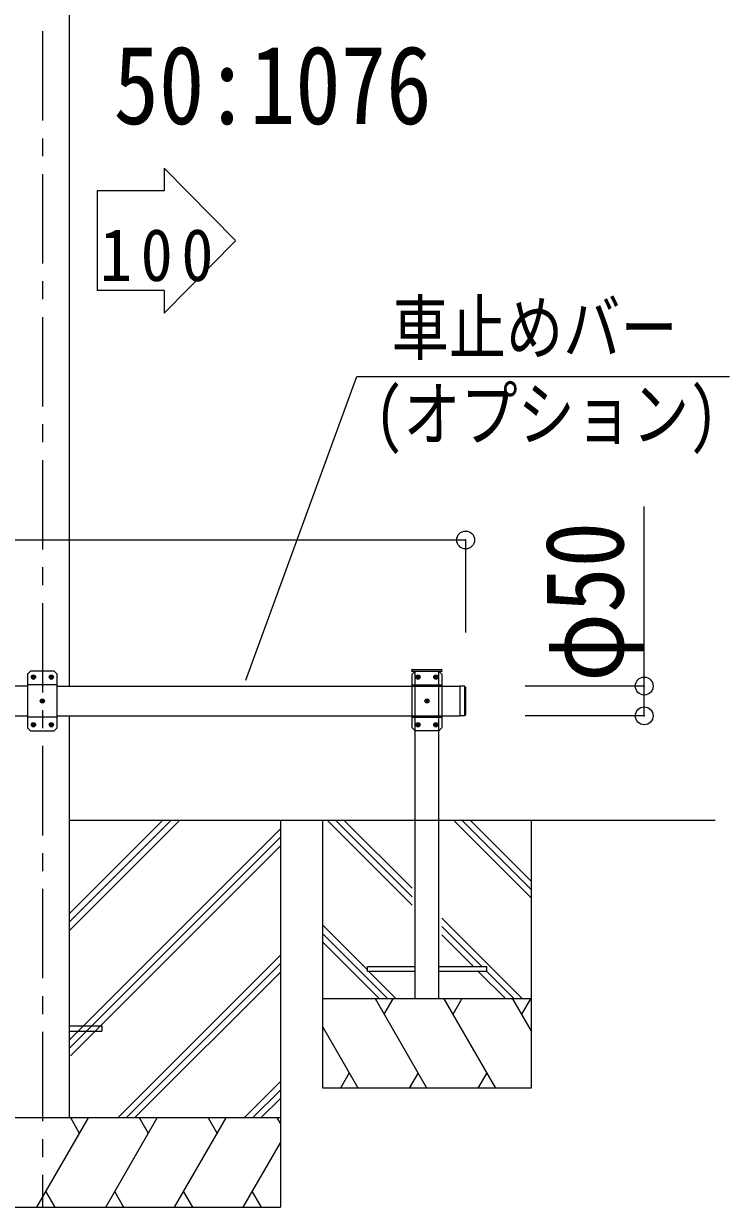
# Model space of a CAD drawing. Units: millimetres, scale not verified. Extents: x -8432 to 28176, y -5820 to 5820.
# Drawn here: x 23522 to 24707, y -3412 to -1425 of the extents above; entities that cross this region are included whole.
import ezdxf
from ezdxf.enums import TextEntityAlignment as Align

# ---------------------------------------------------------------- set-up
doc = ezdxf.new("R2010")
doc.units = ezdxf.units.MM
doc.header["$LTSCALE"] = 30
doc.header["$PDMODE"] = 32
doc.header["$PDSIZE"] = 30
doc.linetypes.add('CHAIN1', pattern=[8, 5, -1, 1, -1])
for name, color, linetype, lineweight in [('0-0_0', 7, 'Continuous', 9), ('0-1_本体', 5, 'CHAIN1', 9), ('0-3_ELV2', 4, 'Continuous', 9), ('0-6_OTH_LINE', 6, 'Continuous', 9), ('0-7_SHAPE', 7, 'Continuous', 9)]:
    doc.layers.add(name, color=color, linetype=linetype, lineweight=lineweight)
doc.styles.add('ＭＳ ゴシック', font='')
doc.styles.get('ＭＳ ゴシック').set_extended_font_data('MS Gothic')

msp = doc.modelspace()

# ---------------------------------------------------------------- linework, layer by layer
at = {"layer": '0-0_0'}
for p, q in [((23597.99, -2762.41), (24683.02, -2762.41)), ((23597.99, -2948.04), (23783.62, -2762.41)), ((23597.99, -2933.89), (23769.47, -2762.41)), ((23597.99, -2919.75), (23755.33, -2762.41)), ((23597.99, -3131.88), (23952.79, -2777.09)), ((23952.79, -2762.41), (23952.79, -3412.41)), ((24023.99, -3212.41), (24023.99, -2762.41)), ((24173.99, -2905.17), (24031.22, -2762.41)), ((24173.99, -2891.03), (24045.36, -2762.41)), ((24173.99, -2876.89), (24059.5, -2762.41)), ((24373.99, -2893.04), (24243.35, -2762.41)), ((24373.99, -2878.9), (24257.49, -2762.41)), ((24373.99, -2864.75), (24271.64, -2762.41)), ((24373.99, -2762.41), (24373.99, -3212.41)), ((23597.99, -3146.02), (23952.79, -2791.23)), ((23600.25, -3157.91), (23952.79, -2805.37)), ((24098.99, -3014.02), (24023.99, -2939.02)), ((24359.51, -3062.41), (24223.99, -2926.89)), ((24133.23, -3062.41), (24023.99, -2953.16)), ((24291.36, -3008.41), (24223.99, -2941.03)), ((24277.22, -3008.41), (24223.99, -2955.17)), ((24119.09, -3062.41), (24023.99, -2967.3)), ((23679.65, -3262.35), (23952.79, -2989.22)), ((23693.79, -3262.35), (23952.79, -3003.36)), ((23707.94, -3262.35), (23952.79, -3017.5)), ((24147.37, -3062.41), (24101.37, -3016.41)), ((24331.22, -3062.41), (24285.22, -3016.41)), ((24345.37, -3062.41), (24298.99, -3016.03)), ((24373.99, -3062.41), (24023.99, -3062.41)), ((24198.98, -3212.41), (24112.38, -3062.41)), ((24127.38, -3088.39), (24142.38, -3062.41)), ((24314.45, -3212.41), (24227.85, -3062.41)), ((24242.85, -3088.39), (24257.85, -3062.41)), ((24373.99, -3115.52), (24343.32, -3062.41)), ((24358.32, -3088.39), (24373.32, -3062.41)), ((24083.51, -3212.41), (24023.99, -3109.3)), ((24068.51, -3186.43), (24053.51, -3212.41)), ((24183.98, -3186.43), (24168.98, -3212.41)), ((24299.45, -3186.43), (24284.45, -3212.41)), ((23891.78, -3262.35), (23952.79, -3201.35)), ((23905.93, -3262.35), (23952.79, -3215.49)), ((24373.99, -3212.41), (24023.99, -3212.41)), ((23920.07, -3262.35), (23952.79, -3229.63)), ((23952.79, -3262.41), (23152.79, -3262.41)), ((23543.94, -3412.41), (23630.54, -3262.41)), ((23615.54, -3288.39), (23600.54, -3262.4)), ((23659.41, -3412.41), (23746.01, -3262.41)), ((23731.01, -3288.39), (23716.01, -3262.41)), ((23774.88, -3412.41), (23861.48, -3262.41)), ((23831.48, -3262.41), (23846.48, -3288.39)), ((23946.95, -3262.41), (23952.79, -3272.51)), ((23890.35, -3412.41), (23952.79, -3304.27)), ((23558.94, -3386.43), (23573.94, -3412.41)), ((23674.41, -3386.43), (23689.41, -3412.41)), ((23789.88, -3386.43), (23804.88, -3412.41)), ((23905.35, -3386.43), (23920.35, -3412.41))]:
    msp.add_line(p, q, dxfattribs=at)
msp.add_lwpolyline([(23152.79, -2762.41), (23152.79, -3412.41), (23952.79, -3412.41)], dxfattribs=at)
at = {"layer": '0-1_本体'}
msp.add_line((23552.99, -238), (23552.99, -3412.41), dxfattribs=at)
at = {"layer": '0-3_ELV2'}
for p, q in [((23598.19, -633.41), (23598.19, -2537.41)), ((23527.99, -2517.41), (23527.99, -2607.41)), ((23536.73, -2521.99), (23535.89, -2521.99)), ((23539.25, -2522.83), (23540.09, -2522.83)), ((23566.73, -2521.99), (23565.89, -2521.99)), ((23569.25, -2522.83), (23570.09, -2522.83)), ((23572.99, -2512.41), (23577.99, -2517.41)), ((23577.99, -2607.41), (23577.99, -2517.41)), ((24173.68, -2512.41), (24173.79, -2510.35)), ((24173.69, -2512.41), (24224.28, -2512.41)), ((24178.99, -2512.41), (24173.99, -2517.41)), ((24173.99, -2607.41), (24173.99, -2517.41)), ((24174.79, -2509.41), (24223.18, -2509.41)), ((24178.99, -3062.41), (24178.99, -2512.41)), ((24182.73, -2522.83), (24181.89, -2522.83)), ((24185.25, -2521.99), (24186.09, -2521.99)), ((24212.73, -2522.83), (24211.89, -2522.83)), ((24215.25, -2521.99), (24216.09, -2521.99)), ((24218.99, -3062.41), (24218.99, -2512.41)), ((24223.99, -2517.41), (24223.99, -2607.41)), ((24224.28, -2512.41), (24224.18, -2510.35)), ((23527.99, -2537.41), (22861.98, -2537.41)), ((23577.99, -2535.11), (23527.99, -2535.11)), ((23577.99, -2537.41), (24253.99, -2537.41)), ((24173.99, -2535.11), (24223.99, -2535.11)), ((24261.99, -2537.41), (24253.99, -2537.41)), ((24253.99, -2537.41), (24253.99, -2587.41)), ((24263.99, -2539.41), (24261.99, -2537.41)), ((24261.99, -2537.41), (24261.99, -2587.41)), ((24263.99, -2539.41), (24263.99, -2585.41)), ((23551.73, -2561.99), (23550.89, -2561.99)), ((23554.25, -2562.83), (23555.09, -2562.83)), ((24197.73, -2562.83), (24196.89, -2562.83)), ((24200.25, -2561.99), (24201.09, -2561.99)), ((22861.99, -2587.41), (23527.99, -2587.41)), ((23577.99, -2589.71), (23527.99, -2589.71)), ((23536.73, -2601.99), (23535.89, -2601.99)), ((23539.25, -2602.83), (23540.09, -2602.83)), ((23566.73, -2601.99), (23565.89, -2601.99)), ((23569.25, -2602.83), (23570.09, -2602.83)), ((23577.99, -2587.41), (24253.99, -2587.41)), ((23597.99, -2587.41), (23597.99, -3262.41)), ((24173.99, -2589.71), (24223.99, -2589.71)), ((24182.73, -2602.83), (24181.89, -2602.83)), ((24185.25, -2601.99), (24186.09, -2601.99)), ((24212.73, -2602.83), (24211.89, -2602.83)), ((24215.25, -2601.99), (24216.09, -2601.99)), ((24261.99, -2587.41), (24253.99, -2587.41)), ((24263.99, -2585.41), (24261.99, -2587.41)), ((23532.99, -2612.41), (23527.99, -2607.41)), ((24218.99, -2612.41), (24223.99, -2607.41)), ((24098.99, -3016.41), (24098.99, -3008.41)), ((24098.99, -3008.41), (24178.99, -3008.41)), ((24178.99, -3016.41), (24098.99, -3016.41)), ((24218.99, -3008.41), (24298.99, -3008.41)), ((24298.99, -3016.41), (24218.99, -3016.41)), ((24298.99, -3008.41), (24298.99, -3016.41)), ((23597.99, -3107.91), (23652.79, -3107.91)), ((23597.99, -3116.91), (23652.79, -3116.91)), ((23652.79, -3107.91), (23652.79, -3116.91))]:
    msp.add_line(p, q, dxfattribs=at)
for points in [[(23572.99, -2512.41), (23532.99, -2512.41), (23527.99, -2517.41)], [(23535.89, -2521.99), (23535.89, -2522.83), (23536.73, -2522.83)], [(23538.41, -2521.15), (23538.41, -2520.31), (23537.57, -2520.31), (23537.57, -2521.15)], [(23540.09, -2522.83), (23540.09, -2521.99), (23539.25, -2521.99)], [(23565.89, -2521.99), (23565.89, -2522.83), (23566.73, -2522.83)], [(23568.41, -2521.15), (23568.41, -2520.31), (23567.57, -2520.31), (23567.57, -2521.15)], [(23570.09, -2522.83), (23570.09, -2521.99), (23569.25, -2521.99)], [(24178.99, -2512.41), (24218.99, -2512.41), (24223.99, -2517.41)], [(24181.89, -2522.83), (24181.89, -2521.99), (24182.73, -2521.99)], [(24183.57, -2521.15), (24183.57, -2520.31), (24184.41, -2520.31), (24184.41, -2521.15)], [(24186.09, -2521.99), (24186.09, -2522.83), (24185.25, -2522.83)], [(24211.89, -2522.83), (24211.89, -2521.99), (24212.73, -2521.99)], [(24213.57, -2521.15), (24213.57, -2520.31), (24214.41, -2520.31), (24214.41, -2521.15)], [(24216.09, -2521.99), (24216.09, -2522.83), (24215.25, -2522.83)], [(23537.57, -2523.67), (23537.57, -2524.51), (23538.41, -2524.51), (23538.41, -2523.67)], [(23567.57, -2523.67), (23567.57, -2524.51), (23568.41, -2524.51), (23568.41, -2523.67)], [(24184.41, -2523.67), (24184.41, -2524.51), (24183.57, -2524.51), (24183.57, -2523.67)], [(24214.41, -2523.67), (24214.41, -2524.51), (24213.57, -2524.51), (24213.57, -2523.67)], [(23550.89, -2561.99), (23550.89, -2562.83), (23551.73, -2562.83)], [(23553.41, -2561.15), (23553.41, -2560.31), (23552.57, -2560.31), (23552.57, -2561.15)], [(23555.09, -2562.83), (23555.09, -2561.99), (23554.25, -2561.99)], [(24196.89, -2562.83), (24196.89, -2561.99), (24197.73, -2561.99)], [(24198.57, -2561.15), (24198.57, -2560.31), (24199.41, -2560.31), (24199.41, -2561.15)], [(24201.09, -2561.99), (24201.09, -2562.83), (24200.25, -2562.83)], [(23552.57, -2563.67), (23552.57, -2564.51), (23553.41, -2564.51), (23553.41, -2563.67)], [(24199.41, -2563.67), (24199.41, -2564.51), (24198.57, -2564.51), (24198.57, -2563.67)], [(23535.89, -2601.99), (23535.89, -2602.83), (23536.73, -2602.83)], [(23538.41, -2601.15), (23538.41, -2600.31), (23537.57, -2600.31), (23537.57, -2601.15)], [(23540.09, -2602.83), (23540.09, -2601.99), (23539.25, -2601.99)], [(23565.89, -2601.99), (23565.89, -2602.83), (23566.73, -2602.83)], [(23568.41, -2601.15), (23568.41, -2600.31), (23567.57, -2600.31), (23567.57, -2601.15)], [(23570.09, -2602.83), (23570.09, -2601.99), (23569.25, -2601.99)], [(24181.89, -2602.83), (24181.89, -2601.99), (24182.73, -2601.99)], [(24183.57, -2601.15), (24183.57, -2600.31), (24184.41, -2600.31), (24184.41, -2601.15)], [(24186.09, -2601.99), (24186.09, -2602.83), (24185.25, -2602.83)], [(24211.89, -2602.83), (24211.89, -2601.99), (24212.73, -2601.99)], [(24213.57, -2601.15), (24213.57, -2600.31), (24214.41, -2600.31), (24214.41, -2601.15)], [(24216.09, -2601.99), (24216.09, -2602.83), (24215.25, -2602.83)], [(23532.99, -2612.41), (23572.99, -2612.41), (23577.99, -2607.41)], [(23537.57, -2603.67), (23537.57, -2604.51), (23538.41, -2604.51), (23538.41, -2603.67)], [(23567.57, -2603.67), (23567.57, -2604.51), (23568.41, -2604.51), (23568.41, -2603.67)], [(24218.99, -2612.41), (24178.99, -2612.41), (24173.99, -2607.41)], [(24184.41, -2603.67), (24184.41, -2604.51), (24183.57, -2604.51), (24183.57, -2603.67)], [(24214.41, -2603.67), (24214.41, -2604.51), (24213.57, -2604.51), (24213.57, -2603.67)]]:
    msp.add_lwpolyline(points, dxfattribs=at)
for centre in [(23537.99, -2522.41), (23567.99, -2522.41), (24183.99, -2522.41), (24213.99, -2522.41), (23552.99, -2562.41), (24198.99, -2562.41), (23537.99, -2602.41), (23567.99, -2602.41), (24183.99, -2602.41), (24213.99, -2602.41)]:
    msp.add_circle(centre, 3.5, dxfattribs=at)
for centre, radius, start, end in [((23536.73, -2521.15), 0.84, 270, 0), ((23536.73, -2523.67), 0.84, 0, 90), ((23539.25, -2521.15), 0.84, 180, 270), ((23539.25, -2523.67), 0.84, 90, 180), ((23566.73, -2521.15), 0.84, 270, 0), ((23566.73, -2523.67), 0.84, 0, 90), ((23569.25, -2521.15), 0.84, 180, 270), ((23569.25, -2523.67), 0.84, 90, 180), ((24174.79, -2510.41), 1, 90, 176.99989), ((24182.73, -2521.15), 0.84, 270, 0), ((24182.73, -2523.67), 0.84, 0, 90), ((24185.25, -2521.15), 0.84, 180, 270), ((24185.25, -2523.67), 0.84, 90, 180), ((24212.73, -2521.15), 0.84, 270, 0), ((24212.73, -2523.67), 0.84, 0, 90), ((24215.25, -2521.15), 0.84, 180, 270), ((24215.25, -2523.67), 0.84, 90, 180), ((24223.18, -2510.41), 1, 3.00006, 90), ((23551.73, -2561.15), 0.84, 270, 0), ((23551.73, -2563.67), 0.84, 0, 90), ((23554.25, -2561.15), 0.84, 180, 270), ((23554.25, -2563.67), 0.84, 90, 180), ((24197.73, -2561.15), 0.84, 270, 0), ((24197.73, -2563.67), 0.84, 0, 90), ((24200.25, -2561.15), 0.84, 180, 270), ((24200.25, -2563.67), 0.84, 90, 180), ((23536.73, -2601.15), 0.84, 270, 0), ((23536.73, -2603.67), 0.84, 0, 90), ((23539.25, -2601.15), 0.84, 180, 270), ((23539.25, -2603.67), 0.84, 90, 180), ((23566.73, -2601.15), 0.84, 270, 0), ((23566.73, -2603.67), 0.84, 0, 90), ((23569.25, -2601.15), 0.84, 180, 270), ((23569.25, -2603.67), 0.84, 90, 180), ((24182.73, -2601.15), 0.84, 270, 0), ((24182.73, -2603.67), 0.84, 0, 90), ((24185.25, -2601.15), 0.84, 180, 270), ((24185.25, -2603.67), 0.84, 90, 180), ((24212.73, -2601.15), 0.84, 270, 0), ((24212.73, -2603.67), 0.84, 0, 90), ((24215.25, -2601.15), 0.84, 180, 270), ((24215.25, -2603.67), 0.84, 90, 180)]:
    msp.add_arc(centre, radius, start, end, dxfattribs=at)
at = {"layer": '0-6_OTH_LINE', "color": 7}
for p, q in [((23757.36, -1668.24), (23757.36, -1705.87)), ((23757.36, -1668.24), (23877.59, -1789.45)), ((23757.36, -1911.28), (23877.59, -1790.07)), ((23757.36, -1873.65), (23645.14, -1873.65)), ((23757.36, -1873.65), (23757.36, -1911.28))]:
    msp.add_line(p, q, dxfattribs=at)
at = {"layer": '0-6_OTH_LINE'}
for p, q in [((24563.99, -2537.41), (24563.99, -2235.82)), ((21409.99, -2292.15), (24263.99, -2292.15)), ((24263.99, -2292.15), (24263.99, -2447.66)), ((24563.99, -2537.41), (24363.99, -2537.41)), ((24563.99, -2587.41), (24563.99, -2537.41)), ((24563.99, -2587.41), (24363.99, -2587.41))]:
    msp.add_line(p, q, dxfattribs=at)
at = {"layer": '0-6_OTH_LINE', "color": 7}
msp.add_lwpolyline([(23757.36, -1705.87), (23645.14, -1705.87), (23645.14, -1873.65)], dxfattribs=at)
at = {"layer": '0-6_OTH_LINE'}
for p in [(24263.99, -2292.15), (24563.99, -2537.41), (24563.99, -2587.41)]:
    msp.add_point(p, dxfattribs=at)
at = {"layer": '0-7_SHAPE', "color": 6}
for p, q in [((23894.69, -2527.35), (24081.33, -2018.02)), ((24081.33, -2018.02), (24706.93, -2018.02))]:
    msp.add_line(p, q, dxfattribs=at)

# ---------------------------------------------------------------- texts
at = {"layer": '0-6_OTH_LINE', "color": 7, "style": 'ＭＳ ゴシック', "width": 0.85}
msp.add_text('50:1076', height=132, dxfattribs=at).set_placement((23672.43, -1633.74), align=Align.BOTTOM_LEFT)
msp.add_text('φ50', height=132, rotation=90, dxfattribs=at).set_placement((24568.65, -2530.47), align=Align.BOTTOM_LEFT)
at = {"layer": '0-6_OTH_LINE', "color": 3, "insert": (23649.62, -1858.89), "char_height": 87.98, "attachment_point": 7, "style": 'ＭＳ ゴシック'}
msp.add_mtext('\\T1.27;\\W0.9;100', dxfattribs=at)
at = {"layer": '0-7_SHAPE', "style": 'ＭＳ ゴシック', "width": 0.8}
for s, p in [('車止めバー', (24139.85, -2006.29)), ('(オプション)', (24111.49, -2150.94))]:
    msp.add_text(s, height=87.98, dxfattribs=at).set_placement(p, align=Align.BOTTOM_LEFT)

doc.saveas('drawing.dxf')
